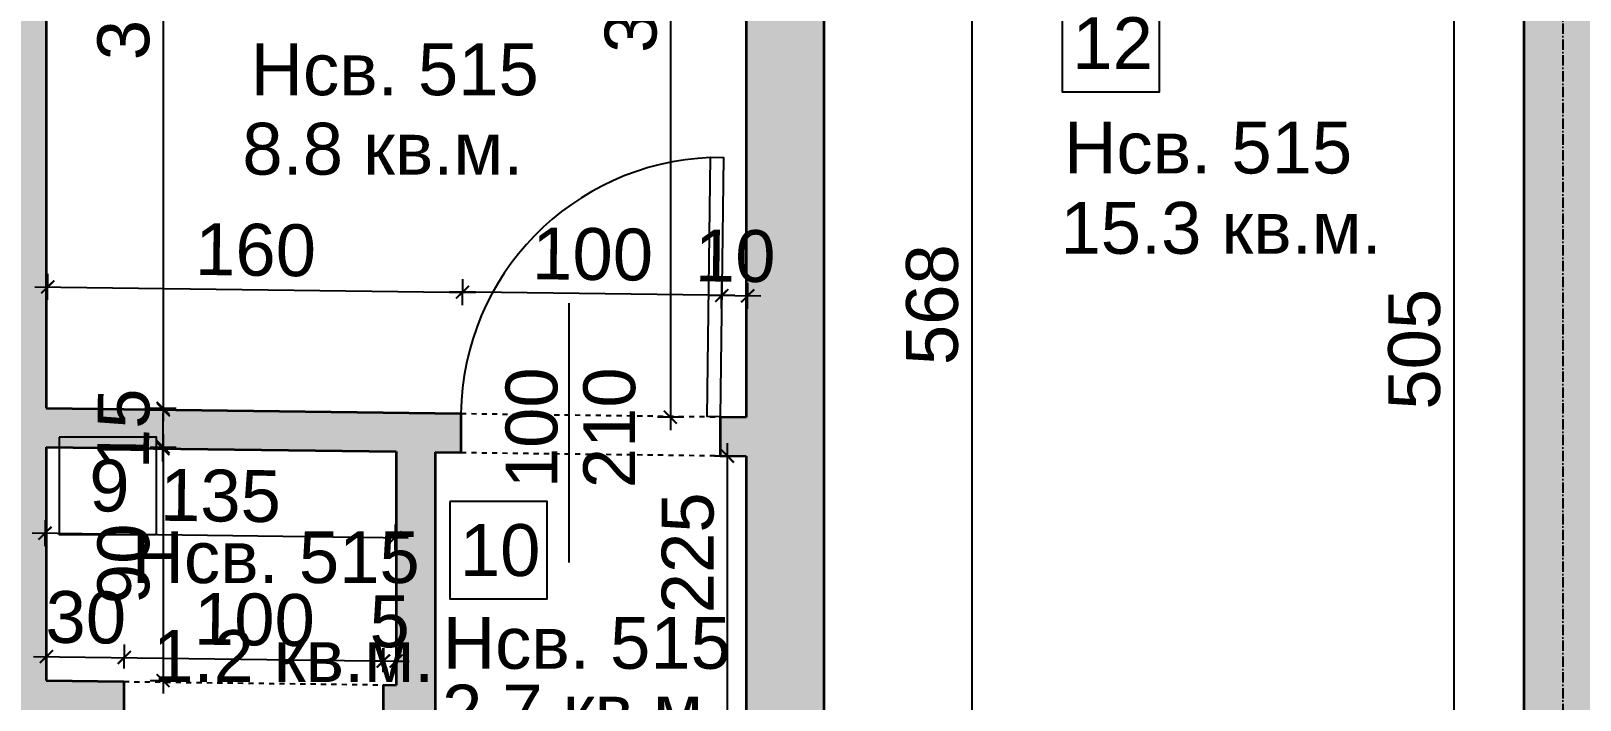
# Model space of a CAD drawing. Header units: inches. Extents: x -72385 to 39588, y -6525 to 66685.
# Drawn here: x -45946 to -45348, y 23571 to 23829 of the extents above; entities that cross this region are included whole.
import ezdxf

# ---------------------------------------------------------------- set-up
doc = ezdxf.new("R2010")
doc.units = ezdxf.units.IN
doc.header["$MEASUREMENT"] = 0
doc.linetypes.add('DashDot', pattern=[0.6, 0.4, -0.1, 0, -0.1])
doc.linetypes.add('Hidden', pattern=[0.4, 0.2, -0.2])
for name, color, linetype, lineweight in [('Врати', 251, 'Continuous', 25), ('Надписи Hсв', 252, 'Continuous', 25), ('Надписи врати', 252, 'Continuous', 25), ('Надписи коти вътрешни', 252, 'Continuous', 25), ('Надписи номера на пом.', 252, 'Continuous', 25), ('Надписи площ', 252, 'Continuous', 25), ('Оси', 252, 'DashDot', 25), ('Пунктир', 253, 'Hidden', 25), ('Разрезни линии', 7, 'Continuous', 35), ('Щрих стени', 254, 'Continuous', 25)]:
    doc.layers.add(name, color=color, linetype=linetype, lineweight=lineweight)
doc.styles.add('Arial Regular', font='arial.ttf')
doc.styles.get("Standard").update_dxf_attribs({"font": 'arial.ttf'})
doc.dimstyles.new('Annotative', dxfattribs={"dimscale": 0, "dimtxt": 20, "dimasz": 5, "dimexe": 5, "dimexo": 5, "dimgap": 5, "dimtad": 1, "dimdec": 0, "dimzin": 0, "dimdsep": 46, "dimtxsty": 'Standard', "dimblk": 'ARCHTICK', "dimcen": 5, "dimdle": 5, "dimadec": 0, "dimazin": 0, "dimtfac": 1, "dimtdec": 0, "dimtofl": 0, "dimtmove": 0, "dimatfit": 3, "dimldrblk": 'ARCHTICK', "dimfxl": 5, "dimfxlon": 1, "dimtolj": 1, "dimtzin": 0, "dimarcsym": 1})

# ---------------------------------------------------------------- blocks, each defined once
blk = doc.blocks.new('_ArchTick')
at = {"color": 0, "linetype": 'ByBlock', "const_width": 0.15}
blk.add_lwpolyline([(-0.5, -0.5), (0.5, 0.5)], dxfattribs=at)
blk = doc.blocks.new('*D2414')
at = {"layer": 'Defpoints', "color": 0, "ltscale": 50, "transparency": 16777216}
for p in [(-45939.84, 23998.8), (-45939.84, 23683.77), (-45894.72, 23683.77)]:
    blk.add_point(p, dxfattribs=at)
at = {"layer": 'Надписи коти вътрешни', "color": 0, "lineweight": -2, "ltscale": 50, "transparency": 16777216}
for p, q in [((-45894.72, 24003.8), (-45894.72, 23678.77)), ((-45899.72, 23998.8), (-45889.72, 23998.8)), ((-45899.72, 23683.77), (-45889.72, 23683.77))]:
    blk.add_line(p, q, dxfattribs=at)
at = {"layer": 'Надписи коти вътрешни', "color": 0, "lineweight": -2, "ltscale": 50, "transparency": 16777216, "xscale": 5, "yscale": 5, "zscale": 5}
for p, rotation in [((-45894.72, 23998.8), 90), ((-45894.72, 23683.77), 270)]:
    blk.add_blockref('_ArchTick', p, dxfattribs=dict(at, rotation=rotation))
at = {"layer": 'Надписи коти вътрешни', "color": 0, "ltscale": 50, "transparency": 16777216, "insert": (-45909.94, 23841.28), "char_height": 20, "attachment_point": 5, "rotation": 90}
blk.add_mtext('\\A1;315', dxfattribs=at)
blk = doc.blocks.new('*D2415')
at = {"layer": 'Defpoints', "color": 0, "ltscale": 50, "transparency": 16777216}
for p in [(-45669.84, 24007.86), (-45699.05, 23680.33), (-45669.84, 23680.33)]:
    blk.add_point(p, dxfattribs=at)
at = {"layer": 'Надписи коти вътрешни', "color": 0, "lineweight": -2, "ltscale": 50, "transparency": 16777216}
for p, q in [((-45694.05, 24007.86), (-45704.05, 24007.86)), ((-45699.05, 24012.86), (-45699.05, 23675.33)), ((-45694.05, 23680.33), (-45704.05, 23680.33))]:
    blk.add_line(p, q, dxfattribs=at)
at = {"layer": 'Надписи коти вътрешни', "color": 0, "lineweight": -2, "ltscale": 50, "transparency": 16777216, "xscale": 5, "yscale": 5, "zscale": 5}
for p, rotation in [((-45699.05, 24007.86), 90), ((-45699.05, 23680.33), 270)]:
    blk.add_blockref('_ArchTick', p, dxfattribs=dict(at, rotation=rotation))
at = {"layer": 'Надписи коти вътрешни', "color": 0, "ltscale": 50, "transparency": 16777216, "insert": (-45714.27, 23844.1), "char_height": 20, "attachment_point": 5, "rotation": 90}
blk.add_mtext('\\A1;328', dxfattribs=at)
blk = doc.blocks.new('*D2416')
at = {"layer": 'Defpoints', "color": 0, "ltscale": 50, "transparency": 16777216}
for p in [(-45779.24, 23728.52), (-45939.84, 23683.77), (-45779.84, 23681.73)]:
    blk.add_point(p, dxfattribs=at)
at = {"layer": 'Надписи коти вътрешни', "color": 0, "lineweight": -2, "ltscale": 50, "transparency": 16777216}
for p, q in [((-45939.31, 23725.56), (-45939.18, 23735.56)), ((-45779.31, 23723.53), (-45779.18, 23733.52)), ((-45944.24, 23730.63), (-45774.24, 23728.46))]:
    blk.add_line(p, q, dxfattribs=at)
at = {"layer": 'Надписи коти вътрешни', "color": 0, "lineweight": -2, "ltscale": 50, "transparency": 16777216, "xscale": 5, "yscale": 5, "zscale": 5}
for p, rotation in [((-45939.24, 23730.56), 179.2706286525462), ((-45779.24, 23728.52), 359.2706286525461)]:
    blk.add_blockref('_ArchTick', p, dxfattribs=dict(at, rotation=rotation))
at = {"layer": 'Надписи коти вътрешни', "color": 0, "ltscale": 50, "transparency": 16777216, "insert": (-45859.05, 23744.75), "char_height": 20, "attachment_point": 5, "rotation": 359.27063}
blk.add_mtext('\\A1;160', dxfattribs=at)
blk = doc.blocks.new('*D2417')
at = {"layer": 'Defpoints', "color": 0, "ltscale": 50, "transparency": 16777216}
for p in [(-45779.24, 23728.52), (-45779.84, 23681.73), (-45679.84, 23680.46)]:
    blk.add_point(p, dxfattribs=at)
at = {"layer": 'Надписи коти вътрешни', "color": 0, "lineweight": -2, "ltscale": 50, "transparency": 16777216}
for p, q in [((-45779.31, 23723.53), (-45779.18, 23733.52)), ((-45679.31, 23722.25), (-45679.18, 23732.25)), ((-45674.24, 23727.19), (-45784.24, 23728.59))]:
    blk.add_line(p, q, dxfattribs=at)
at = {"layer": 'Надписи коти вътрешни', "color": 0, "lineweight": -2, "ltscale": 50, "transparency": 16777216, "xscale": 5, "yscale": 5, "zscale": 5}
for p, rotation in [((-45779.24, 23728.52), 179.2706286522878), ((-45679.24, 23727.25), 359.2706286522878)]:
    blk.add_blockref('_ArchTick', p, dxfattribs=dict(at, rotation=rotation))
at = {"layer": 'Надписи коти вътрешни', "color": 0, "ltscale": 50, "transparency": 16777216, "insert": (-45729.05, 23743.1), "char_height": 20, "attachment_point": 5, "rotation": 359.27063}
blk.add_mtext('\\A1;100', dxfattribs=at)
blk = doc.blocks.new('*D2418')
at = {"layer": 'Defpoints', "color": 0, "ltscale": 50, "transparency": 16777216}
for p in [(-45669.24, 23727.12), (-45679.84, 23680.46), (-45669.84, 23680.33)]:
    blk.add_point(p, dxfattribs=at)
at = {"layer": 'Надписи коти вътрешни', "color": 0, "lineweight": -2, "ltscale": 50, "transparency": 16777216}
for p, q in [((-45679.31, 23722.25), (-45679.18, 23732.25)), ((-45684.24, 23727.32), (-45664.24, 23727.06)), ((-45669.31, 23722.12), (-45669.18, 23732.12))]:
    blk.add_line(p, q, dxfattribs=at)
at = {"layer": 'Надписи коти вътрешни', "color": 0, "lineweight": -2, "ltscale": 50, "transparency": 16777216, "xscale": 5, "yscale": 5, "zscale": 5}
for p, rotation in [((-45679.24, 23727.25), 179.2706286551305), ((-45669.24, 23727.12), 359.2706286551305)]:
    blk.add_blockref('_ArchTick', p, dxfattribs=dict(at, rotation=rotation))
at = {"layer": 'Надписи коти вътрешни', "color": 0, "ltscale": 50, "transparency": 16777216, "insert": (-45674.05, 23742.4), "char_height": 20, "attachment_point": 5, "rotation": 359.27063}
blk.add_mtext('\\A1;10', dxfattribs=at)
blk = doc.blocks.new('*D2419')
at = {"layer": 'Defpoints', "color": 0, "ltscale": 50, "transparency": 16777216}
for p in [(-45939.84, 23668.77), (-45939.84, 23578.76), (-45894.72, 23578.76)]:
    blk.add_point(p, dxfattribs=at)
at = {"layer": 'Надписи коти вътрешни', "color": 0, "lineweight": -2, "ltscale": 50, "transparency": 16777216}
for p, q in [((-45894.72, 23673.77), (-45894.72, 23573.76)), ((-45899.72, 23668.77), (-45889.72, 23668.77)), ((-45899.72, 23578.76), (-45889.72, 23578.76))]:
    blk.add_line(p, q, dxfattribs=at)
at = {"layer": 'Надписи коти вътрешни', "color": 0, "lineweight": -2, "ltscale": 50, "transparency": 16777216, "xscale": 5, "yscale": 5, "zscale": 5}
for p, rotation in [((-45894.72, 23668.77), 90), ((-45894.72, 23578.76), 270)]:
    blk.add_blockref('_ArchTick', p, dxfattribs=dict(at, rotation=rotation))
at = {"layer": 'Надписи коти вътрешни', "color": 0, "ltscale": 50, "transparency": 16777216, "insert": (-45909.93, 23623.77), "char_height": 20, "attachment_point": 5, "rotation": 90}
blk.add_mtext('\\A1;90', dxfattribs=at)
blk = doc.blocks.new('*D2420')
at = {"layer": 'Defpoints', "color": 0, "ltscale": 50, "transparency": 16777216}
for p in [(-45909.72, 23587.63), (-45939.84, 23578.76), (-45909.84, 23578.38)]:
    blk.add_point(p, dxfattribs=at)
at = {"layer": 'Надписи коти вътрешни', "color": 0, "lineweight": -2, "ltscale": 50, "transparency": 16777216}
for p, q in [((-45939.77, 23583.76), (-45939.66, 23593.01)), ((-45909.77, 23583.38), (-45909.66, 23592.63)), ((-45944.72, 23588.07), (-45904.72, 23587.56))]:
    blk.add_line(p, q, dxfattribs=at)
at = {"layer": 'Надписи коти вътрешни', "color": 0, "lineweight": -2, "ltscale": 50, "transparency": 16777216, "xscale": 5, "yscale": 5, "zscale": 5}
for p, rotation in [((-45939.72, 23588.01), 179.2706286525466), ((-45909.72, 23587.63), 359.2706286525466)]:
    blk.add_blockref('_ArchTick', p, dxfattribs=dict(at, rotation=rotation))
at = {"layer": 'Надписи коти вътрешни', "color": 0, "ltscale": 50, "transparency": 16777216, "insert": (-45924.53, 23603.04), "char_height": 20, "attachment_point": 5, "rotation": 359.27063}
blk.add_mtext('\\A1;30', dxfattribs=at)
blk = doc.blocks.new('*D2421')
at = {"layer": 'Defpoints', "color": 0, "ltscale": 50, "transparency": 16777216}
for p in [(-45809.71, 23586.31), (-45909.84, 23578.38), (-45809.84, 23577.04)]:
    blk.add_point(p, dxfattribs=at)
at = {"layer": 'Надписи коти вътрешни', "color": 0, "lineweight": -2, "ltscale": 50, "transparency": 16777216}
for p, q in [((-45909.77, 23583.38), (-45909.65, 23592.64)), ((-45809.77, 23582.04), (-45809.65, 23591.31)), ((-45914.71, 23587.71), (-45804.71, 23586.24))]:
    blk.add_line(p, q, dxfattribs=at)
at = {"layer": 'Надписи коти вътрешни', "color": 0, "lineweight": -2, "ltscale": 50, "transparency": 16777216, "xscale": 5, "yscale": 5, "zscale": 5}
for p, rotation in [((-45909.71, 23587.65), 179.2341643252605), ((-45809.71, 23586.31), 359.2341643252604)]:
    blk.add_blockref('_ArchTick', p, dxfattribs=dict(at, rotation=rotation))
at = {"layer": 'Надписи коти вътрешни', "color": 0, "ltscale": 50, "transparency": 16777216, "insert": (-45859.51, 23602.19), "char_height": 20, "attachment_point": 5, "rotation": 359.23416}
blk.add_mtext('\\A1;100', dxfattribs=at)
blk = doc.blocks.new('*D2422')
at = {"layer": 'Defpoints', "color": 0, "ltscale": 50, "transparency": 16777216}
for p in [(-45809.84, 23586.28), (-45809.84, 23577.11), (-45804.84, 23577.04)]:
    blk.add_point(p, dxfattribs=at)
at = {"layer": 'Надписи коти вътрешни', "color": 0, "lineweight": -2, "ltscale": 50, "transparency": 16777216}
for p, q in [((-45809.84, 23582.11), (-45809.84, 23591.28)), ((-45804.84, 23582.04), (-45804.84, 23591.28)), ((-45809.84, 23586.28), (-45814.84, 23586.28)), ((-45804.84, 23586.28), (-45799.84, 23586.28))]:
    blk.add_line(p, q, dxfattribs=at)
at = {"layer": 'Надписи коти вътрешни', "color": 0, "lineweight": -2, "ltscale": 50, "transparency": 16777216, "xscale": 5, "yscale": 5, "zscale": 5}
blk.add_blockref('_ArchTick', (-45809.84, 23586.28), dxfattribs=at)
at = {"layer": 'Надписи коти вътрешни', "color": 0, "lineweight": -2, "ltscale": 50, "transparency": 16777216, "xscale": 5, "yscale": 5, "zscale": 5, "rotation": 180}
blk.add_blockref('_ArchTick', (-45804.84, 23586.28), dxfattribs=at)
at = {"layer": 'Надписи коти вътрешни', "color": 0, "ltscale": 50, "transparency": 16777216, "insert": (-45807.34, 23601.45), "char_height": 20, "attachment_point": 5}
blk.add_mtext('\\A1;5', dxfattribs=at)
blk = doc.blocks.new('*D2433')
at = {"layer": 'Defpoints', "color": 0, "ltscale": 50, "transparency": 16777216}
for p in [(-45939.84, 23668.77), (-45804.84, 23667.05), (-45805.26, 23633.89)]:
    blk.add_point(p, dxfattribs=at)
at = {"layer": 'Надписи коти вътрешни', "color": 0, "lineweight": -2, "ltscale": 50, "transparency": 16777216}
for p, q in [((-45940.2, 23640.61), (-45940.32, 23630.61)), ((-45805.2, 23638.89), (-45805.32, 23628.89)), ((-45945.26, 23635.67), (-45800.26, 23633.82))]:
    blk.add_line(p, q, dxfattribs=at)
at = {"layer": 'Надписи коти вътрешни', "color": 0, "lineweight": -2, "ltscale": 50, "transparency": 16777216, "xscale": 5, "yscale": 5, "zscale": 5}
for p, rotation in [((-45940.26, 23635.61), 179.2706286525417), ((-45805.26, 23633.89), 359.2706286525417)]:
    blk.add_blockref('_ArchTick', p, dxfattribs=dict(at, rotation=rotation))
at = {"layer": 'Надписи коти вътрешни', "color": 0, "ltscale": 50, "transparency": 16777216, "insert": (-45872.57, 23649.96), "char_height": 20, "attachment_point": 5, "rotation": 359.27063}
blk.add_mtext('\\A1;135', dxfattribs=at)
blk = doc.blocks.new('*D8177')
at = {"layer": 'Defpoints', "color": 0, "ltscale": 50, "transparency": 16777216}
for p in [(-45677.06, 23665.33), (-45669.84, 23665.33), (-45669.84, 23440.31)]:
    blk.add_point(p, dxfattribs=at)
at = {"layer": 'Надписи коти вътрешни', "color": 0, "lineweight": -2, "ltscale": 50, "transparency": 16777216}
for p, q in [((-45677.06, 23435.31), (-45677.06, 23670.33)), ((-45674.84, 23665.33), (-45682.06, 23665.33)), ((-45674.84, 23440.31), (-45682.06, 23440.31))]:
    blk.add_line(p, q, dxfattribs=at)
at = {"layer": 'Надписи коти вътрешни', "color": 0, "lineweight": -2, "ltscale": 50, "transparency": 16777216, "xscale": 5, "yscale": 5, "zscale": 5}
for p, rotation in [((-45677.06, 23665.33), 90), ((-45677.06, 23440.31), 270)]:
    blk.add_blockref('_ArchTick', p, dxfattribs=dict(at, rotation=rotation))
at = {"layer": 'Надписи коти вътрешни', "color": 0, "ltscale": 50, "transparency": 16777216, "insert": (-45692.27, 23628.01), "char_height": 20, "attachment_point": 5, "rotation": 90}
blk.add_mtext('\\A1;225', dxfattribs=at)
blk = doc.blocks.new('*D2438')
at = {"layer": 'Defpoints', "color": 0, "ltscale": 50, "transparency": 16777216}
for p in [(-45639.84, 24007.48), (-45639.84, 23439.93), (-45582.82, 23439.93)]:
    blk.add_point(p, dxfattribs=at)
at = {"layer": 'Надписи коти вътрешни', "color": 0, "lineweight": -2, "ltscale": 50, "transparency": 16777216}
for p, q in [((-45587.82, 24007.48), (-45577.82, 24007.48)), ((-45582.82, 24012.48), (-45582.82, 23434.93)), ((-45587.82, 23439.93), (-45577.82, 23439.93))]:
    blk.add_line(p, q, dxfattribs=at)
at = {"layer": 'Надписи коти вътрешни', "color": 0, "lineweight": -2, "ltscale": 50, "transparency": 16777216, "xscale": 5, "yscale": 5, "zscale": 5}
for p, rotation in [((-45582.82, 24007.48), 90), ((-45582.82, 23439.93), 270)]:
    blk.add_blockref('_ArchTick', p, dxfattribs=dict(at, rotation=rotation))
at = {"layer": 'Надписи коти вътрешни', "color": 0, "ltscale": 50, "transparency": 16777216, "insert": (-45598.03, 23723.7), "char_height": 20, "attachment_point": 5, "rotation": 90}
blk.add_mtext('\\A1;568', dxfattribs=at)
blk = doc.blocks.new('*D2487')
at = {"layer": 'Defpoints', "color": 0, "ltscale": 50, "transparency": 16777216}
for p in [(-45369.84, 23959.04), (-45396.85, 23453.99), (-45369.61, 23453.99)]:
    blk.add_point(p, dxfattribs=at)
at = {"layer": 'Надписи коти вътрешни', "color": 0, "lineweight": -2, "ltscale": 50, "transparency": 16777216}
for p, q in [((-45396.85, 23964.04), (-45396.85, 23448.99)), ((-45391.85, 23959.04), (-45401.85, 23959.04)), ((-45391.85, 23453.99), (-45401.85, 23453.99))]:
    blk.add_line(p, q, dxfattribs=at)
at = {"layer": 'Надписи коти вътрешни', "color": 0, "lineweight": -2, "ltscale": 50, "transparency": 16777216, "xscale": 5, "yscale": 5, "zscale": 5}
for p, rotation in [((-45396.85, 23959.04), 90), ((-45396.85, 23453.99), 270)]:
    blk.add_blockref('_ArchTick', p, dxfattribs=dict(at, rotation=rotation))
at = {"layer": 'Надписи коти вътрешни', "color": 0, "ltscale": 50, "transparency": 16777216, "insert": (-45412.06, 23706.52), "char_height": 20, "attachment_point": 5, "rotation": 90}
blk.add_mtext('\\A1;505', dxfattribs=at)
blk = doc.blocks.new('*D8097')
at = {"layer": 'Defpoints', "color": 0, "ltscale": 10, "transparency": 16777216}
for p in [(-45903.54, 23683.31), (-45894.6, 23683.19), (-45903.73, 23668.31)]:
    blk.add_point(p, dxfattribs=at)
at = {"layer": 'Надписи коти вътрешни', "color": 0, "lineweight": -2, "ltscale": 10, "transparency": 16777216}
for p, q in [((-45894.85, 23663.2), (-45894.54, 23688.19)), ((-45898.54, 23683.24), (-45889.6, 23683.13)), ((-45898.73, 23668.25), (-45889.79, 23668.13))]:
    blk.add_line(p, q, dxfattribs=at)
at = {"layer": 'Надписи коти вътрешни', "color": 0, "lineweight": -2, "ltscale": 10, "transparency": 16777216, "xscale": 5, "yscale": 5, "zscale": 5}
for p, rotation in [((-45894.6, 23683.19), 89.2706286525494), ((-45894.79, 23668.2), 269.2706286525494)]:
    blk.add_blockref('_ArchTick', p, dxfattribs=dict(at, rotation=rotation))
at = {"layer": 'Надписи коти вътрешни', "color": 0, "ltscale": 10, "transparency": 16777216, "insert": (-45909.91, 23675.89), "char_height": 20, "attachment_point": 5, "rotation": 89.27063}
blk.add_mtext('\\A1;15', dxfattribs=at)

msp = doc.modelspace()

# ---------------------------------------------------------------- hatches: boundary and pattern name
at = {"layer": 'Щрих стени', "ltscale": 10}
h = msp.add_hatch(color=256, dxfattribs=at)
h.dxf.hatch_style = 1
h.paths.add_polyline_path([(-48702.34, 22246.32), (-48667.34, 22245.87), (-48667.34, 22280.88), (-48702.34, 22281.32)])
h.paths.add_polyline_path([(-48367.34, 22322.06), (-48402.34, 22322.51), (-48402.34, 22242.5), (-48367.34, 22242.05)])
h.paths.add_polyline_path([(-48102.34, 22273.68), (-48102.34, 22238.68), (-48067.34, 22238.24), (-48067.34, 22273.24)])
h.paths.add_polyline_path([(-47802.34, 22234.86), (-47767.34, 22234.42), (-47767.34, 22314.42), (-47802.34, 22314.87)])
h.paths.add_polyline_path([(-47809.84, 22842.51), (-47834.84, 22842.82), (-47834.84, 22807.82), (-47809.84, 22807.5), (-47759.84, 22806.87), (-47759.84, 22896.87), (-47809.84, 22897.51)])
h.paths.add_polyline_path([(-48409.84, 22815.14), (-48359.84, 22814.51), (-48359.84, 22904.51), (-48409.84, 22905.15)])
h.paths.add_polyline_path([(-47347.34, 23021.63), (-47347.34, 23051.64), (-48824.84, 23070.45), (-48824.84, 23040.44)])
h.paths.add_polyline_path([(-47139.84, 23053.99), (-47202.34, 23054.79), (-47202.34, 23049.79), (-47257.34, 23050.49), (-47257.34, 23020.49), (-47202.34, 23019.79), (-47202.34, 22849.77), (-47212.34, 22849.9), (-47212.34, 22829.9), (-47202.34, 22829.77), (-47202.34, 22262.23), (-47502.34, 22266.05), (-47502.34, 22231.04), (-47137.34, 22226.4), (-47137.34, 22306.4), (-47139.84, 22306.43), (-47139.84, 22828.98), (-46989.84, 22827.07), (-46989.84, 22857.07), (-47119.84, 22858.72), (-47119.84, 22868.73), (-47139.84, 22868.98)])
h.paths.add_polyline_path([(-47202.34, 23499.83), (-47202.34, 23459.82), (-47407.34, 23462.43), (-47407.34, 23432.43), (-47202.34, 23429.82), (-47202.34, 23214.8), (-47139.84, 23214.01), (-47139.84, 23429.03), (-46749.84, 23424.06), (-46749.84, 23454.06), (-47139.84, 23459.03), (-47139.84, 23499.03)])
h.paths.add_polyline_path([(-47139.84, 23981.57), (-47137.34, 23981.54), (-47137.34, 24061.54), (-47202.34, 24062.37), (-47202.34, 23589.83), (-47139.84, 23589.04)])
h.paths.add_polyline_path([(-47809.84, 23467.56), (-47974.84, 23469.66), (-47974.84, 23439.66), (-47834.84, 23437.87), (-47834.84, 23407.82), (-47809.84, 23407.5), (-47809.84, 23407.5), (-47759.84, 23406.87), (-47759.84, 23436.92), (-47567.34, 23434.47), (-47567.34, 23464.47), (-47759.84, 23466.92), (-47759.84, 23496.87), (-47769.84, 23497), (-47769.84, 23989.59), (-47767.34, 23989.56), (-47767.34, 24069.57), (-47802.34, 24070.01), (-47802.34, 23990), (-47799.84, 23989.97), (-47799.84, 23497.38), (-47809.84, 23497.51)])
h.paths.add_polyline_path([(-46837.34, 24057.73), (-46872.34, 24058.17), (-46872.34, 23973.16), (-46842.34, 23972.78), (-46842.34, 23992.78), (-46837.34, 23992.72)])
h.paths.add_polyline_path([(-46539.84, 23816.42), (-46379.84, 23814.38), (-46379.84, 23419.35), (-46339.84, 23418.84), (-46339.84, 23448.84), (-46349.84, 23448.97), (-46349.84, 23814), (-46159.84, 23811.58), (-46159.84, 23446.55), (-46179.84, 23446.81), (-46179.84, 23416.8), (-46089.84, 23415.66), (-46089.84, 23445.66), (-46129.84, 23446.17), (-46129.84, 23841.2), (-46539.84, 23846.42), (-46539.84, 24006.43), (-46537.34, 24006.4), (-46537.34, 24073.91), (-46572.34, 24074.35), (-46572.34, 24006.85), (-46569.84, 24006.82), (-46569.84, 23471.77), (-46589.84, 23472.03), (-46589.84, 23452.03), (-46649.84, 23452.79), (-46649.84, 23422.79), (-46539.84, 23421.39)])
h.paths.add_polyline_path([(-45939.84, 23998.8), (-45937.34, 23998.76), (-45937.34, 24066.27), (-45972.34, 24066.72), (-45972.34, 23999.21), (-45969.84, 23999.18), (-45969.84, 23444.13), (-45989.84, 23444.39), (-45989.84, 23414.39), (-45909.84, 23413.37), (-45909.84, 23443.37), (-45919.84, 23443.5), (-45919.84, 23463.5), (-45939.84, 23463.75), (-45939.84, 23563.76), (-45909.84, 23563.38), (-45909.84, 23578.38), (-45939.84, 23578.76), (-45939.84, 23668.77), (-45804.84, 23667.05), (-45804.84, 23577.04), (-45809.84, 23577.11), (-45809.84, 23562.11), (-45804.84, 23562.04), (-45804.84, 23442.03), (-45809.84, 23442.1), (-45809.84, 23412.09), (-45779.84, 23411.71), (-45779.84, 23441.71), (-45789.84, 23441.84), (-45789.84, 23666.86), (-45779.84, 23666.73), (-45779.84, 23681.73), (-45939.84, 23683.77)])
h.paths.add_polyline_path([(-45679.84, 23440.44), (-45679.84, 23410.44), (-45549.84, 23408.78), (-45549.84, 23438.79), (-45639.84, 23439.93), (-45639.84, 24007.48), (-45637.34, 24007.45), (-45637.34, 24042.45), (-45672.34, 24042.89), (-45672.34, 24007.89), (-45669.84, 24007.86), (-45669.84, 23680.33), (-45679.84, 23680.46), (-45679.84, 23665.46), (-45669.84, 23665.33), (-45669.84, 23440.31)])
h.paths.add_polyline_path([(-46159.84, 24001.6), (-46129.84, 24001.21), (-46129.84, 24068.72), (-46159.84, 24069.1)], flags=17)
h.paths.add_polyline_path([(-46349.84, 24071.52), (-46379.84, 24071.9), (-46379.84, 24004.4), (-46349.84, 24004.02)], flags=17)
h = msp.add_hatch(color=256, dxfattribs=at)
h.dxf.hatch_style = 1
h.paths.add_polyline_path([(-45319.84, 23453.36), (-45339.84, 23453.61), (-45339.84, 23958.65), (-45337.34, 23958.62), (-45337.34, 24038.63), (-45372.34, 24039.08), (-45372.34, 23959.07), (-45369.84, 23959.04), (-45369.84, 23454), (-45372.34, 23454.03), (-45372.34, 23436.53), (-45449.84, 23437.51), (-45449.84, 23407.51), (-45369.84, 23406.49), (-45369.84, 23341.49), (-45339.84, 23341.1), (-45339.84, 23406.11), (-45139.84, 23403.56), (-45139.84, 23433.57), (-45319.84, 23435.86)])
h.paths.add_polyline_path([(-44729.84, 23458.3), (-44779.84, 23458.94), (-44779.84, 23428.98), (-44979.84, 23431.53), (-44979.84, 23401.53), (-44779.84, 23398.98), (-44779.84, 23368.93), (-44729.84, 23368.29), (-44729.84, 23398.34), (-44179.84, 23391.34), (-44179.84, 23361.29), (-44129.84, 23360.66), (-44129.84, 23390.71), (-43699.84, 23385.23), (-43699.84, 23415.23), (-44129.84, 23420.71), (-44129.84, 23450.66), (-44139.84, 23450.79), (-44139.84, 23943.38), (-44137.34, 23943.35), (-44137.34, 24023.35), (-44172.34, 24023.8), (-44172.34, 23943.79), (-44169.84, 23943.76), (-44169.84, 23451.17), (-44204.84, 23451.62), (-44204.84, 23421.66), (-44729.84, 23428.35)])
h.paths.add_polyline_path([(-44737.34, 24030.99), (-44772.34, 24031.44), (-44772.34, 23951.43), (-44737.34, 23950.98)])
h.paths.add_polyline_path([(-45037.34, 24034.81), (-45072.34, 24035.26), (-45072.34, 24000.25), (-45037.34, 23999.81)])
h.paths.add_polyline_path([(-44437.34, 24027.17), (-44472.34, 24027.62), (-44472.34, 23992.61), (-44437.34, 23992.17)])
h.paths.add_polyline_path([(-43837.34, 24019.53), (-43872.34, 24019.98), (-43872.34, 23984.98), (-43837.34, 23984.53)], flags=17)
h.paths.add_polyline_path([(-43507.34, 24015.33), (-43572.34, 24016.16), (-43572.34, 23936.15), (-43554.84, 23935.93), (-43554.84, 23443.34), (-43579.84, 23443.66), (-43579.84, 23413.71), (-43609.84, 23414.09), (-43609.84, 23384.09), (-43579.84, 23383.7), (-43579.84, 23353.65), (-43499.84, 23352.63), (-43499.84, 23382.69), (-43064.84, 23377.15), (-43064.84, 23407.15), (-43499.84, 23412.69), (-43499.84, 23442.64), (-43524.84, 23442.96), (-43524.84, 23935.55), (-43507.34, 23935.33)])
h.paths.add_polyline_path([(-43207.34, 24011.51), (-43242.34, 24011.96), (-43242.34, 23976.96), (-43207.34, 23976.51)], flags=17)
h.paths.add_polyline_path([(-42709.84, 23402.63), (-42899.84, 23405.05), (-42899.84, 23435), (-42909.84, 23435.13), (-42909.84, 23927.72), (-42907.34, 23927.69), (-42907.34, 24007.69), (-42942.34, 24008.14), (-42942.34, 23928.13), (-42939.84, 23928.1), (-42939.84, 23435.51), (-42974.84, 23435.96), (-42974.84, 23376), (-42949.84, 23375.68), (-42949.84, 23345.63), (-42899.84, 23345), (-42899.84, 23375.05), (-42709.84, 23372.63)])

# ---------------------------------------------------------------- linework, layer by layer
at = {"layer": 'Врати', "ltscale": 50}
msp.add_lwpolyline([(-45679.84, 23680.46), (-45684.84, 23680.52), (-45683.56, 23780.52), (-45678.56, 23780.45)], close=True, dxfattribs=at)
msp.add_arc((-45679.84, 23680.46), 100, 92.13661, 179.27063, dxfattribs=at)
at = {"layer": 'Надписи врати', "ltscale": 50}
msp.add_line((-45738.13, 23624.26), (-45738.13, 23724.26), dxfattribs=at)
at = {"layer": 'Надписи номера на пом.', "ltscale": 50}
for points in [[(-45547.9, 23843.22), (-45547.9, 23805.72), (-45510.4, 23805.72), (-45510.4, 23843.22)], [(-45934.83, 23672.64), (-45934.83, 23635.14), (-45897.33, 23635.14), (-45897.33, 23672.64)], [(-45784.12, 23647.75), (-45784.12, 23610.25), (-45746.62, 23610.25), (-45746.62, 23647.75)]]:
    msp.add_lwpolyline(points, close=True, dxfattribs=at)
at = {"layer": 'Оси', "ltscale": 10}
msp.add_line((-45354.84, 24521.39), (-45354.84, 21721.16), dxfattribs=at)
at = {"layer": 'Пунктир', "ltscale": 10}
for p, q in [((-45779.84, 23681.73), (-45679.84, 23680.46)), ((-45779.84, 23666.73), (-45679.84, 23665.46)), ((-45909.84, 23578.38), (-45809.84, 23577.11))]:
    msp.add_line(p, q, dxfattribs=at)
at = {"layer": 'Разрезни линии', "ltscale": 50}
for p, q in [((-45669.84, 24007.86), (-45669.84, 23680.33)), ((-45639.84, 24007.48), (-45639.84, 23439.93)), ((-45939.84, 23998.8), (-45939.84, 23683.77)), ((-45369.84, 23959.04), (-45369.84, 23454)), ((-45939.84, 23683.77), (-45779.84, 23681.73)), ((-45779.84, 23681.73), (-45779.84, 23666.73)), ((-45679.84, 23680.46), (-45669.84, 23680.33)), ((-45679.84, 23680.46), (-45679.84, 23665.46)), ((-45939.84, 23668.77), (-45804.84, 23667.05)), ((-45939.84, 23668.77), (-45939.84, 23578.76)), ((-45804.84, 23667.05), (-45804.84, 23577.04)), ((-45789.84, 23666.86), (-45779.84, 23666.73)), ((-45789.84, 23666.86), (-45789.84, 23441.84)), ((-45679.84, 23665.46), (-45669.84, 23665.33)), ((-45669.84, 23665.33), (-45669.84, 23440.31)), ((-45939.84, 23578.76), (-45909.84, 23578.38)), ((-45909.84, 23578.38), (-45909.84, 23563.38)), ((-45809.84, 23577.11), (-45804.84, 23577.04)), ((-45809.84, 23577.11), (-45809.84, 23562.11))]:
    msp.add_line(p, q, dxfattribs=at)

# ---------------------------------------------------------------- texts
at = {"layer": 'Надписи Hсв', "ltscale": 100, "char_height": 20, "width": 180.4891, "attachment_point": 1, "style": 'Arial Regular'}
for insert in [(-45860.95, 23824.46), (-45547.19, 23794.29), (-45906.87, 23636.34), (-45786.84, 23603.3)]:
    msp.add_mtext('\\pxt8;Hсв. 515', dxfattribs=dict(at, insert=insert))
at = {"layer": 'Надписи врати', "ltscale": 100, "char_height": 20, "width": 180.4891, "attachment_point": 1, "rotation": 90, "style": 'Arial Regular'}
for s, insert in [('100', (-45762.65, 23652.92)), ('210', (-45732.65, 23652.92))]:
    msp.add_mtext(s, dxfattribs=dict(at, insert=insert))
at = {"layer": 'Надписи номера на пом.', "ltscale": 100, "char_height": 20, "width": 180.4891, "attachment_point": 1, "style": 'Arial Regular'}
for s, insert in [('\\pxqc;12', (-45618.75, 23834.53)), ('\\pxqc;9', (-46005.68, 23663.96)), ('\\pxqc;10', (-45854.98, 23639.07))]:
    msp.add_mtext(s, dxfattribs=dict(at, insert=insert))
at = {"layer": 'Надписи площ', "ltscale": 100, "char_height": 20, "width": 180.4891, "attachment_point": 1, "style": 'Arial Regular'}
for s, insert in [('8.8 кв.м.', (-45864.17, 23793.84)), ('15.3 кв.м.', (-45548.62, 23763.32)), ('1.2 кв.м.', (-45898.58, 23598.2)), ('2.7 кв.м.', (-45787.14, 23577.17))]:
    msp.add_mtext(s, dxfattribs=dict(at, insert=insert))

# ---------------------------------------------------------------- dimensions: what is measured, and where the dimension line sits
at = {"layer": 'Надписи коти вътрешни', "ltscale": 50}
for base, p1, p2, picture, middle in [((-45699.05, 23680.33), (-45669.84, 24007.86), (-45669.84, 23680.33), '*D2415', (-45714.27, 23844.1)), ((-45582.82, 23439.93), (-45639.84, 24007.48), (-45639.84, 23439.93), '*D2438', (-45598.03, 23723.7)), ((-45894.72, 23683.77), (-45939.84, 23998.8), (-45939.84, 23683.77), '*D2414', (-45909.94, 23841.28)), ((-45396.85, 23453.99), (-45369.84, 23959.04), (-45369.61, 23453.99), '*D2487', (-45412.06, 23706.52))]:
    dim = msp.add_linear_dim(base=base, p1=p1, p2=p2, angle=90, dimstyle='Annotative', override={"dimscale": 0, "dimtix": 0, "dimtofl": 0, "dimtmove": 0, "dimatfit": 3}, dxfattribs=at)
    dim.commit()
    dim.dimension.update_dxf_attribs({"geometry": picture, "text_midpoint": middle})
for p1, p2, distance, picture, middle in [((-45939.84, 23683.77), (-45779.84, 23681.73), 46.79, '*D2416', (-45859.05, 23744.75)), ((-45679.84, 23680.46), (-45779.84, 23681.73), -46.79, '*D2417', (-45729.05, 23743.1)), ((-45939.84, 23668.77), (-45939.84, 23578.76), 45.12, '*D2419', (-45909.93, 23623.77)), ((-45939.84, 23668.77), (-45804.84, 23667.05), -33.17, '*D2433', (-45872.57, 23649.96)), ((-45909.84, 23578.38), (-45809.84, 23577.04), 9.27, '*D2421', (-45859.51, 23602.19))]:
    dim = msp.add_aligned_dim(p1=p1, p2=p2, distance=distance, dimstyle='Annotative', override={"dimscale": 0, "dimtix": 0, "dimtofl": 0, "dimtmove": 0, "dimatfit": 3}, dxfattribs=at)
    dim.commit()
    dim.dimension.update_dxf_attribs({"geometry": picture, "text_midpoint": middle})
for base, p1, p2, angle, picture, middle, dimtype in [((-45669.24, 23727.12), (-45679.84, 23680.46), (-45669.84, 23680.33), 359.27063, '*D2418', (-45674.24, 23727.19), 129), ((-45677.06, 23665.33), (-45669.84, 23440.31), (-45669.84, 23665.33), 90, '*D8177', (-45677.06, 23628.01), 128), ((-45909.72, 23587.63), (-45939.84, 23578.76), (-45909.84, 23578.38), 359.27063, '*D2420', (-45924.72, 23587.82), 129)]:
    dim = msp.add_linear_dim(base=base, p1=p1, p2=p2, angle=angle, dimstyle='Annotative', override={"dimscale": 0, "dimtix": 0, "dimtofl": 0, "dimtmove": 0, "dimatfit": 3}, dxfattribs=at)
    dim.commit()
    dim.dimension.update_dxf_attribs({"geometry": picture, "text_midpoint": middle, "dimtype": dimtype})
at = {"layer": 'Надписи коти вътрешни', "ltscale": 10}
dim = msp.add_linear_dim(base=(-45894.6, 23683.19), p1=(-45903.73, 23668.31), p2=(-45903.54, 23683.31), angle=89.27063, dimstyle='Annotative', override={"dimscale": 0, "dimtix": 0, "dimtofl": 0, "dimtmove": 0, "dimatfit": 3}, dxfattribs=at)
dim.commit()
dim.dimension.update_dxf_attribs({"geometry": '*D8097', "text_midpoint": (-45894.7, 23675.7), "dimtype": 129})
at = {"layer": 'Надписи коти вътрешни', "ltscale": 50}
dim = msp.add_linear_dim(base=(-45809.84, 23586.28), p1=(-45804.84, 23577.04), p2=(-45809.84, 23577.11), dimstyle='Annotative', override={"dimscale": 0, "dimtix": 0, "dimtofl": 0, "dimtmove": 0, "dimatfit": 3}, dxfattribs=at)
dim.commit()
dim.dimension.update_dxf_attribs({"geometry": '*D2422', "text_midpoint": (-45807.34, 23586.28), "dimtype": 128})

doc.saveas('drawing.dxf')
